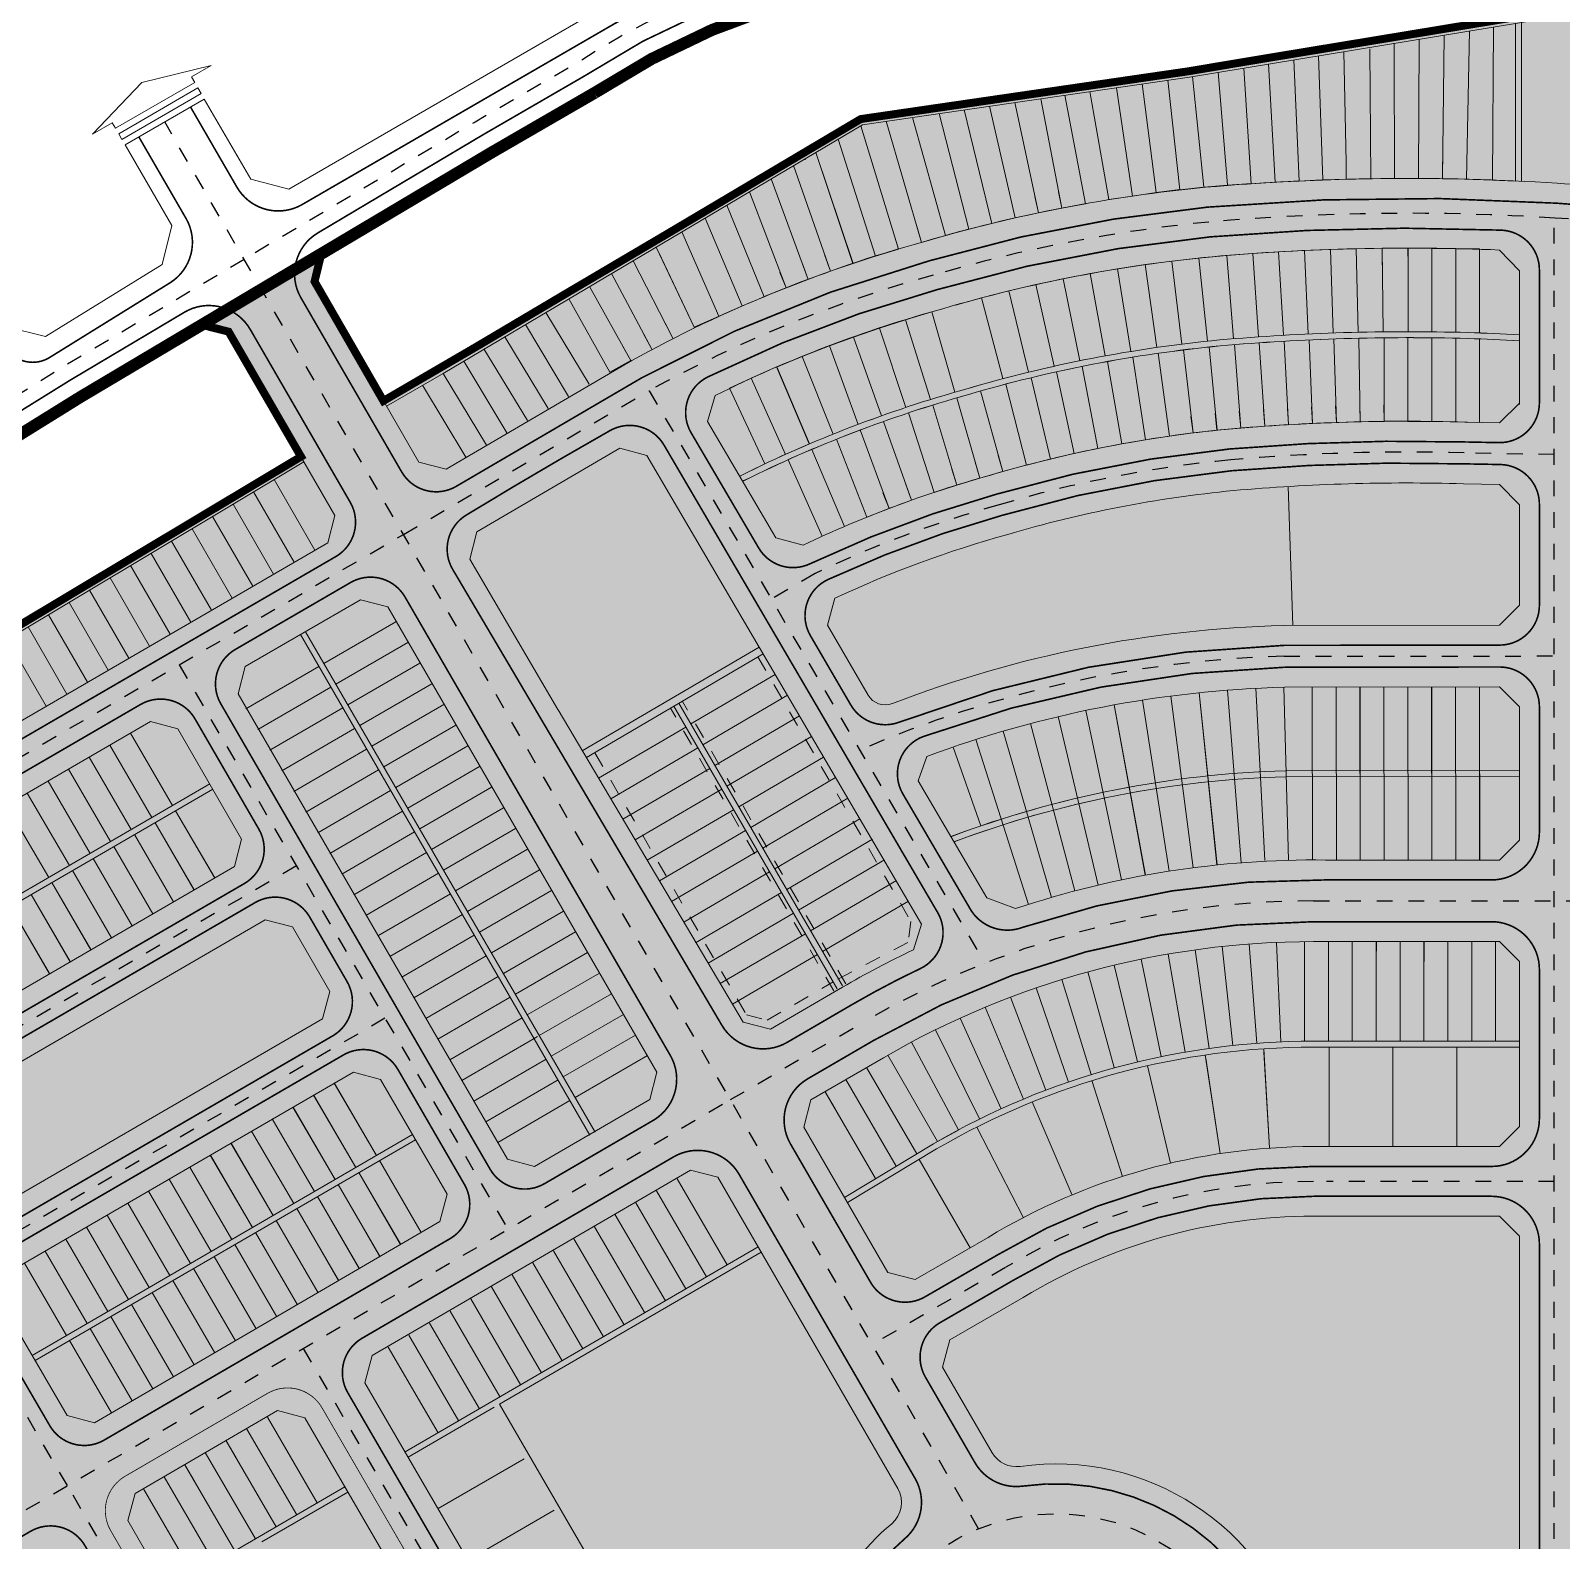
# Model space of a CAD drawing. Extents: x -2063571 to 559285, y 565862 to 1758715.
# Drawn here: x -2062800.05 to -2062790.36, y 566295.14 to 566304.7 of the extents above; entities that cross this region are included whole.
import ezdxf

# ---------------------------------------------------------------- set-up
doc = ezdxf.new("R2010")
doc.units = 0
doc.header["$MEASUREMENT"] = 0
for name, pattern in [('BORDER', [1.75, 0.5, -0.25, 0.5, -0.25, 0, -0.25]), ('DASHDOT', [1, 0.5, -0.25, 0, -0.25]), ('DASHED', [0.75, 0.5, -0.25]), ('HIDDEN', [0.375, 0.25, -0.125])]:
    doc.linetypes.add(name, pattern=pattern)
doc.layers.get('0').update_dxf_attribs({"linetype": 'CONTINUOUS'})
for name, color, linetype, lineweight in [('1-RGNC', 30, 'BORDER', 15), ('11111111111111111', 251, 'CONTINUOUS', 0), ('chi gioi dg do', 14, 'CONTINUOUS', 0), ('K-CAYXANH', 74, 'CONTINUOUS', 0), ('k-ctrinh', 7, 'CONTINUOUS', 15), ('k-duongqh', 7, 'CONTINUOUS', 0), ('k-viahe', 6, 'CONTINUOUS', 15), ('k-vienctrinh', 6, 'CONTINUOUS', 15), ('Q-DUONG', 22, 'CONTINUOUS', 0), ('Q-DUONGGT', 7, 'CONTINUOUS', 0), ('Ranh gioi GD2', 7, 'CONTINUOUS', 15)]:
    doc.layers.add(name, color=color, linetype=linetype, lineweight=lineweight)
doc.layers.add('k-timduong', color=1, linetype='DASHDOT')

# ---------------------------------------------------------------- blocks, each defined once
blk = doc.blocks.new('ãzcz')
at = {"layer": 'k-viahe', "color": 254, "ltscale": 2}
for points in [[(559671.81, 1758202.85), (559674.84, 1758197.67), (559656.72, 1758187.06)], [(559668.2, 1758200.73), (559671.81, 1758202.85)]]:
    blk.add_lwpolyline(points, dxfattribs=at)
blk = doc.blocks.new('mtd')
at = {"color": 8}
for p, q in [((-0.75, 0.28), (0, 0.5)), ((0, 0.5), (0.75, 0.28)), ((-0.75, 0.28), (-0.5, 0.28)), ((-0.5, 0.21), (-0.5, 0.28)), ((-0.5, 0.21), (0.5, 0.21)), ((0.5, 0.21), (0.5, 0.28)), ((0.5, 0.28), (0.75, 0.28)), ((-0.5, 0.14), (0.5, 0.14)), ((-0.5, 0.14), (-0.5, 0.07)), ((-0.5, 0.07), (0.5, 0.07)), ((-0.5, 0), (0.5, 0)), ((0.5, 0.14), (0.5, 0.07))]:
    blk.add_line(p, q, dxfattribs=at)
blk = doc.blocks.new('MB')
at = {"layer": 'k-ctrinh'}
h = blk.add_hatch(dxfattribs=at)
h.set_pattern_fill('ANGLE', color=256, style=0)
h.set_pattern_definition([(0, (-553863.7784, -1757083.959), (0, 6.985), [5.08, -1.905]), (90, (-553863.7784, -1757083.959), (-6.985, 4e-16), [5.08, -1.905])])
edge = h.paths.add_edge_path()
edge.add_line((1010.82, 1154.34), (1010.82, 1259.24))
edge.add_line((1010.82, 1259.24), (1041.92, 1257.54))
edge.add_line((1041.92, 1257.54), (1048.52, 1250.14))
edge.add_line((1048.52, 1250.14), (1050.22, 1281.44))
edge.add_line((1050.22, 1281.44), (1041.92, 1274.04))
edge.add_line((1041.92, 1274.04), (1018.22, 1275.34))
edge.add_line((1018.22, 1275.34), (1018.62, 1292.14))
edge.add_line((1018.62, 1292.14), (1020.02, 1303.24))
edge.add_line((1020.02, 1303.24), (993.52, 1304.74))
edge.add_line((993.52, 1304.74), (987.82, 1325.34))
edge.add_line((987.82, 1325.34), (986.22, 1335.34))
edge.add_line((986.22, 1335.34), (994.42, 1335.54))
edge.add_line((994.42, 1335.54), (1001.12, 1335.54))
edge.add_line((1001.12, 1335.54), (1005.72, 1335.34))
edge.add_line((1005.72, 1335.34), (1005.52, 1337.54))
edge.add_line((1005.52, 1337.54), (1006.42, 1355.74))
edge.add_line((1006.42, 1355.74), (1007.02, 1368.84))
edge.add_line((1007.02, 1368.84), (1027.42, 1365.94))
edge.add_line((1027.42, 1365.94), (1047.42, 1417.14))
edge.add_line((1047.42, 1417.14), (1042.02, 1420.74))
edge.add_line((1042.02, 1420.74), (1047.52, 1430.34))
edge.add_line((1047.52, 1430.34), (1039.22, 1434.84))
edge.add_line((1039.22, 1434.84), (1030.22, 1439.14))
edge.add_line((1030.22, 1439.14), (1011.32, 1447.94))
edge.add_line((1011.32, 1447.94), (998.62, 1453.84))
edge.add_line((998.62, 1453.84), (1020.42, 1501.24))
edge.add_line((1020.42, 1501.24), (1027.42, 1504.44))
edge.add_line((1027.42, 1504.44), (1002.62, 1511.34))
edge.add_line((1002.62, 1511.34), (1005.32, 1505.44))
edge.add_line((1005.32, 1505.44), (905.14, 1288.39))
edge.add_arc((897.88, 1291.73), 7.99, 260.9069, 335.3407, ccw=False)
edge.add_line((896.62, 1283.84), (741.92, 1308.94))
edge.add_line((741.92, 1308.94), (817.92, 1527.64))
edge.add_line((817.92, 1527.64), (801.42, 1532.34))
edge.add_line((801.42, 1532.34), (788.32, 1518.14))
edge.add_line((788.32, 1518.14), (765.82, 1495.84))
edge.add_line((765.82, 1495.84), (728.52, 1461.74))
edge.add_line((728.52, 1461.74), (686.82, 1426.04))
edge.add_line((686.82, 1426.04), (679.81, 1420.9))
edge.add_arc((685.24, 1412.47), 10.03, 40.9371, 122.7529, ccw=False)
edge.add_line((692.82, 1419.04), (701.32, 1409.14))
edge.add_line((701.32, 1409.14), (701.72, 1408.94))
edge.add_line((701.72, 1408.94), (702.02, 1408.74))
edge.add_line((702.02, 1408.74), (702.62, 1408.34))
edge.add_line((702.62, 1408.34), (703.32, 1408.04))
edge.add_line((703.32, 1408.04), (704.12, 1407.64))
edge.add_line((704.12, 1407.64), (704.62, 1407.54))
edge.add_line((704.62, 1407.54), (705.52, 1407.24))
edge.add_line((705.52, 1407.24), (714.12, 1404.04))
edge.add_line((714.12, 1404.04), (674.82, 1374.14))
edge.add_line((674.82, 1374.14), (621.92, 1365.44))
edge.add_line((621.92, 1365.44), (561.92, 1355.54))
edge.add_line((561.92, 1355.54), (543.42, 1352.44))
edge.add_line((543.42, 1352.44), (461.12, 1340.44))
edge.add_line((461.12, 1340.44), (412.92, 1311.84))
edge.add_line((412.92, 1311.84), (387.32, 1296.74))
edge.add_line((387.32, 1296.74), (364.72, 1283.34))
edge.add_line((364.72, 1283.34), (341.22, 1269.64))
edge.add_line((341.22, 1269.64), (323.92, 1299.64))
edge.add_line((323.92, 1299.64), (325.62, 1306.54))
edge.add_line((325.62, 1306.54), (295.62, 1288.74))
edge.add_line((295.62, 1288.74), (302.32, 1287.04))
edge.add_line((302.32, 1287.04), (320.52, 1255.64))
edge.add_line((320.52, 1255.64), (113.82, 1131.84))
edge.add_line((113.82, 1131.84), (97.22, 1160.54))
edge.add_line((97.22, 1160.54), (98.92, 1167.54))
edge.add_line((98.92, 1167.54), (76.32, 1153.54))
edge.add_line((76.32, 1153.54), (178.02, 978.34))
edge.add_line((178.02, 978.34), (183.12, 981.64))
edge.add_line((183.12, 981.64), (282.02, 811.34))
edge.add_line((282.02, 811.34), (297.95, 783.92))
edge.add_arc((427.88, 859.41), 150.27, 210.1575, 270.0166)
edge.add_line((427.92, 709.14), (429.22, 709.14))
edge.add_line((429.22, 709.14), (495.72, 709.14))
edge.add_line((495.72, 709.14), (687.62, 709.14))
edge.add_line((687.62, 709.14), (687.62, 725.64))
edge.add_line((687.62, 725.64), (695.62, 732.14))
edge.add_line((695.62, 732.14), (695.62, 918.14))
edge.add_line((695.62, 918.14), (688.62, 925.14))
edge.add_line((688.62, 925.14), (688.62, 953.14))
edge.add_line((688.62, 953.14), (695.62, 959.14))
edge.add_line((695.62, 959.14), (695.62, 1125.84))
edge.add_line((695.62, 1125.84), (695.52, 1127.24))
edge.add_line((695.52, 1127.24), (691.32, 1132.94))
edge.add_line((691.32, 1132.94), (687.72, 1133.94))
edge.add_line((687.72, 1133.94), (687.62, 1154.34))
edge.add_line((687.62, 1154.34), (691.32, 1155.24))
edge.add_line((691.32, 1155.24), (694.72, 1158.74))
edge.add_line((694.72, 1158.74), (695.62, 1161.34))
edge.add_line((695.62, 1161.34), (713.12, 1161.34))
edge.add_line((713.12, 1161.34), (720.12, 1154.34))
edge.add_line((720.12, 1154.34), (895.82, 1154.34))
edge.add_line((895.82, 1154.34), (903.82, 1161.34))
edge.add_line((903.82, 1161.34), (918.32, 1161.34))
edge.add_line((918.32, 1161.34), (918.32, 1160.34))
edge.add_line((918.32, 1160.34), (924.32, 1154.34))
edge.add_line((924.32, 1154.34), (958.32, 1154.34))
edge.add_line((958.32, 1154.34), (966.32, 1162.34))
edge.add_line((966.32, 1162.34), (981.82, 1162.34))
edge.add_line((981.82, 1162.34), (989.82, 1154.34))
edge.add_line((989.82, 1154.34), (1010.82, 1154.34))
at = {"color": 8, "ltscale": 2}
for p, q in [((436.1, 1055.82), (370.35, 1017.64)), ((370.35, 1017.64), (422.56, 927.71))]:
    blk.add_line(p, q, dxfattribs=at)
at = {"layer": '1-RGNC', "color": 8, "linetype": 'DASHED', "lineweight": 0, "ltscale": 10, "const_width": 3, "flags": 128}
blk.add_lwpolyline([(836.36, 1557.52), (824.73, 1554.37, -0.02913), (686.86, 1426.09), (658.16, 1410.93), (628.52, 1400.56, -0.065655), (488.95, 1377.55, 0.135805), (394.2, 1346.98), (368.67, 1332.2), (265.12, 1270.63), (210.26, 1236.57, -0.000239), (210.25, 1236.56), (76.34, 1153.57), (176.88, 980.42, -0.269581), (176.86, 952.27), (118.85, 852.64), (54.36, 741.86, 0.174044), (38.06, 657.4), (76.44, 340.23), (112.05, 341.59, -0.055379), (222.68, 330.31), (297.32, 317.04), (413.16, 290.21), (598.28, 247.49, -0.103671), (682.73, 190.86, -0.002869), (724.94, 151.49, 0.015436), (772.3, 108.65), (783.87, 99.71), (796.17, 101.22), (825.68, 136.94, -0.014866), (843.98, 156.98, 0.010718), (900.88, 209.35, 0.098293), (937.95, 259.45, -0.003906), (975.06, 344.33, 0.115408), (1010.09, 487.34), (1017.86, 579.98), (1034.81, 674.38), (1039.28, 743.1), (1048.22, 1244.45, -0.007521), (1054.49, 1343.66, -0.083133), (1067.75, 1394.08), (1097.12, 1460.95, 0.274876), (1096.12, 1469.07, -0.085197), (1088.25, 1483.85, 0.250183), (1082.79, 1489.05), (836.36, 1557.52)], format="xyb", dxfattribs=at)
at = {"layer": '11111111111111111', "color": 8, "lineweight": 50}
for points in [[(341.26, 1269.65), (355.47, 1277.85), (461.1, 1340.46), (543.47, 1352.48), (674.8, 1374.15), (714.14, 1403.99)], [(113.84, 1131.87), (320.48, 1255.64)]]:
    blk.add_lwpolyline(points, dxfattribs=at)
at = {"layer": 'chi gioi dg do', "color": 8, "linetype": 'DASHED', "ltscale": 5}
for p, q in [((454.37, 1121.47), (413.35, 1192.43)), ((457.4, 1123.23), (416.34, 1194.17))]:
    blk.add_line(p, q, dxfattribs=at)
for points in [[(435.32, 1205.31), (473.75, 1138.89), (472.99, 1133.58), (455.29, 1124.32)], [(394.35, 1181.27), (432.44, 1115.44), (437.66, 1114.06), (454.23, 1123.7)]]:
    blk.add_lwpolyline(points, dxfattribs=at)
at = {"layer": 'K-CAYXANH', "color": 8}
for points in [[(547.79, 1104.5), (547.79, 1104.5), (551.39, 1080.55)], [(563.81, 1082.01), (562.42, 1106)]]:
    blk.add_lwpolyline(points, dxfattribs=at)
at = {"layer": 'k-ctrinh', "color": 8}
for p, q in [((578.64, 1133.71, 0), (578.64, 1133.81)), ((590.67, 1133.71, 0), (590.67, 1133.81)), ((602.64, 1133.71, 0), (602.64, 1133.81)), ((602.64, 1133.71, 0), (602.64, 1133.81)), ((614.64, 1133.71, 0), (614.64, 1133.81)), ((462.71, 1102.13, 0), (462.6, 1102.17)), ((462.73, 1101.93, 0), (462.68, 1102.01)), ((301.75, 1008.34, 0), (301.7, 1008.43)), ((301.75, 1008.34, 0), (301.7, 1008.42)), ((291.37, 1002.31, 0), (291.32, 1002.4)), ((291.37, 1002.31, 0), (291.32, 1002.4))]:
    blk.add_line(p, q, dxfattribs=at)
at = {"layer": 'k-timduong', "color": 8, "linetype": 'DASHDOT', "ltscale": 6}
for p, q in [((490.75, 986.33), (286.28, 1339.71)), ((490.75, 986.33), (286.28, 1339.71)), ((635.38, 785.36), (635.38, 1315.58)), ((407.98, 1272.19), (492.33, 1128.36)), ((118.3, 1103.71), (346.25, 1236.07)), ((289.92, 1203.36), (372.49, 1061.56)), ((635.38, 1073.58), (578.13, 1073.58)), ((497.53, 1051.96), (464.01, 1032.56)), ((321.04, 1031.6), (394.41, 906.33))]:
    blk.add_line(p, q, dxfattribs=at)
at = {"layer": 'k-timduong', "color": 8, "linetype": 'DASHDOT', "ltscale": 6, "flags": 128}
for points in [[(654.87, 1419.03), (654.68, 1418.92), (625.82, 1408.83, -0.06559), (488.63, 1386.24, 0.135534), (389.63, 1354.38), (364.27, 1339.7), (306.24, 1305.2)], [(306.24, 1305.2), (260.6, 1278.07), (205.67, 1243.95, -0.000239), (205.67, 1243.95), (47.33, 1145.83)]]:
    blk.add_lwpolyline(points, format="xyb", dxfattribs=at)
at = {"layer": 'k-timduong', "color": 8, "linetype": 'DASHDOT', "ltscale": 6}
for points in [[(346.25, 1236.07), (407.98, 1272.19, -0.059224), (479.36, 1301.22, -0.047728), (548.58, 1314.58, -0.038214), (635.56, 1315.57, -0.031673), (694.08, 1308.75), (705.55, 1306.99)], [(460.92, 1181.92, -0.095897), (567.47, 1205.48), (635.38, 1205.57)], [(428.39, 1094.11), (461.69, 1113.5, -0.132587), (574.9, 1144.06), (574.9, 1144.06), (705.38, 1144.06)], [(513.12, 785.36), (445.6, 785.36, -0.226897), (360.63, 835.82), (336.88, 867.68), (261.84, 997.14), (179.2, 1139.07)]]:
    blk.add_lwpolyline(points, format="xyb", dxfattribs=at)
at = {"layer": 'k-timduong', "color": 8, "ltscale": 2}
blk.add_lwpolyline([(635.38, 1256.15), (612.75, 1256.58, 0.028806), (554.07, 1254.83, 0.047865), (495.91, 1243.55, 0.043049), (449.68, 1226.29), (438.68, 1219.84)], format="xyb", dxfattribs=at)
at = {"layer": 'k-timduong', "color": 8, "linetype": 'DASHDOT', "ltscale": 6}
for points in [[(319.36, 1152.81), (208.63, 1088.52)], [(341.62, 1114.58), (230.89, 1050.29)], [(196.63, 959.16), (428.39, 1094.11)]]:
    blk.add_lwpolyline(points, dxfattribs=at)
blk.add_circle((510.11, 938.61), 51.5, dxfattribs=at)
blk.add_arc((575.02, 923.91), 149.66, 90.0439, 121.1531, dxfattribs=at)
at = {"layer": 'k-viahe', "color": 8, "ltscale": 2}
for p, q in [((619.86, 1325.11), (620.09, 1363.6)), ((625.65, 1324.85), (625.65, 1364.52)), ((627.1, 1364.76), (627.15, 1324.82)), ((512.41, 1346.43), (517.56, 1319.18)), ((461.17, 1338.76), (470.61, 1307.79)), ((449.86, 1332.05), (459.18, 1304.15)), ((449.86, 1332.05), (459.24, 1304.17)), ((444.28, 1328.75), (453.55, 1302.2)), ((444.28, 1328.75), (453.57, 1302.24)), ((438.64, 1325.4), (447.94, 1300.16)), ((438.64, 1325.4), (447.94, 1300.15)), ((619.86, 1325.11), (625.65, 1324.85)), ((619.86, 1325.11), (625.65, 1324.85)), ((442.38, 1298.03), (433.19, 1322.17)), ((431.39, 1293.5), (422.02, 1315.56)), ((436.84, 1295.79), (427.53, 1318.82)), ((416.16, 1312.08), (425.5, 1290.89)), ((416.16, 1312.08), (425.5, 1290.89)), ((409.76, 1308.29), (419.32, 1288.15)), ((403.93, 1304.83), (413.96, 1285.42)), ((398.52, 1301.62), (408.64, 1282.63)), ((626.62, 1302.22), (626.62, 1268.77)), ((626.63, 1302.22), (626.63, 1269.83)), ((392.99, 1298.35), (403.43, 1279.64)), ((387.83, 1295.29), (398.11, 1276.85)), ((376.88, 1288.8), (387.75, 1270.79)), ((382.04, 1291.86), (392.92, 1273.83)), ((329.05, 1240.83), (302.31, 1287.04)), ((371.71, 1285.74), (382.58, 1267.74)), ((466.37, 1265.9), (459.33, 1285.69)), ((466.38, 1265.9), (459.35, 1285.69)), ((616.62, 1264.19), (616.62, 1285.19)), ((366.48, 1282.72), (377.42, 1264.68)), ((460.5, 1263.75), (453.27, 1283.47)), ((460.52, 1263.75), (453.28, 1283.47)), ((361.39, 1279.62), (372.26, 1261.62)), ((448.23, 1258.82), (440.01, 1278.16)), ((448.24, 1258.83), (440.02, 1278.16)), ((351.03, 1273.56), (361.94, 1255.48)), ((356.23, 1276.56), (367.1, 1258.55)), ((442.26, 1256.21), (433.65, 1275.37)), ((468.25, 1242.63), (461.02, 1262.35)), ((468.26, 1242.63), (461.03, 1262.35)), ((473.9, 1244.71), (466.87, 1264.49)), ((473.92, 1244.7), (466.88, 1264.5)), ((451.48, 1235.69), (442.87, 1254.85)), ((457.03, 1238.12), (448.81, 1257.45)), ((457.04, 1238.12), (448.82, 1257.46)), ((313.74, 1249.86), (324, 1232.11)), ((308.59, 1246.77), (318.81, 1229.1)), ((303.44, 1243.69), (313.62, 1226.08)), ((298.3, 1240.6), (308.43, 1223.07)), ((293.15, 1237.52), (303.24, 1220.06)), ((282.85, 1231.35), (292.86, 1214.03)), ((288, 1234.44), (298.05, 1217.05)), ((277.7, 1228.27), (287.68, 1211.02)), ((272.56, 1225.19), (282.49, 1208.01)), ((267.41, 1222.1), (277.3, 1204.99)), ((257.11, 1215.94), (266.92, 1198.97)), ((262.26, 1219.02), (272.11, 1201.98)), ((251.97, 1212.85), (261.73, 1195.95)), ((394.4, 1085.96), (321.66, 1211.67)), ((326.28, 1203.67), (344.33, 1214.14)), ((246.82, 1209.77), (256.54, 1192.94)), ((393.1, 1085.21), (320.36, 1210.92)), ((329.29, 1198.48), (347.34, 1208.95)), ((435.62, 1207.79), (391.19, 1181.75)), ((332.29, 1193.29), (350.35, 1203.76)), ((436.64, 1206.07), (392.21, 1180.03)), ((306.7, 1192.31), (324.99, 1202.92)), ((439.67, 1200.89), (418.48, 1188.48)), ((309.71, 1187.12), (327.99, 1197.73)), ((335.3, 1188.09), (353.36, 1198.57)), ((550.62, 1153.06), (546.12, 1196.33)), ((550.64, 1153.06), (546.14, 1196.33)), ((556.67, 1153.61), (553.28, 1196.98)), ((556.68, 1153.61), (553.3, 1196.98)), ((562.62, 1154.22), (560.35, 1197.44)), ((562.64, 1154.22), (560.36, 1197.44)), ((568.62, 1154.23), (567.44, 1197.73)), ((568.64, 1154.23), (567.45, 1197.73)), ((574.56, 1197.74), (574.62, 1154.24)), ((574.58, 1197.74), (574.64, 1154.24)), ((580.56, 1197.71), (580.67, 1154.21)), ((580.58, 1197.75), (580.64, 1154.25)), ((586.56, 1197.76), (586.62, 1154.26)), ((586.58, 1197.75), (586.64, 1154.25)), ((592.56, 1197.77), (592.62, 1154.27)), ((592.58, 1197.76), (592.64, 1154.26)), ((598.56, 1197.77), (598.62, 1154.27)), ((598.58, 1197.77), (598.64, 1154.27)), ((604.56, 1197.78), (604.62, 1154.28)), ((604.58, 1197.78), (604.64, 1154.28)), ((610.56, 1197.79), (610.62, 1154.29)), ((610.58, 1197.79), (610.64, 1154.29)), ((616.56, 1197.8), (616.62, 1154.3)), ((616.58, 1197.8), (616.64, 1154.3)), ((312.72, 1181.93), (331, 1192.53)), ((338.3, 1182.9), (356.37, 1193.38)), ((413.21, 1194.66), (391.19, 1181.76)), ((413.21, 1194.66), (391.19, 1181.76)), ((455.23, 1121.97), (414.21, 1192.93)), ((456.53, 1122.73), (415.47, 1193.67)), ((442.7, 1195.72), (421.49, 1183.28)), ((532.63, 1150.49), (524.8, 1193.28)), ((532.64, 1150.48), (524.82, 1193.27)), ((538.63, 1151.5), (531.91, 1194.48)), ((538.64, 1151.5), (531.92, 1194.48)), ((544.63, 1152.36), (539.01, 1195.5)), ((544.64, 1152.36), (539.03, 1195.5)), ((445.73, 1190.54), (424.49, 1178.09)), ((514.9, 1146.53), (503.81, 1188.6)), ((514.92, 1146.53), (503.82, 1188.59)), ((520.75, 1148), (510.74, 1190.33)), ((520.77, 1148), (510.76, 1190.33)), ((526.63, 1149.31), (517.7, 1191.88)), ((526.64, 1149.31), (517.72, 1191.88)), ((277.71, 1186.15), (288.27, 1168)), ((277.71, 1186.15), (288.27, 1168)), ((315.73, 1176.74), (334, 1187.34)), ((341.31, 1177.71), (359.38, 1188.19)), ((417.19, 1187.72), (395.27, 1174.87)), ((448.76, 1185.36), (427.5, 1172.9)), ((503.26, 1143.14), (490.02, 1184.58)), ((503.27, 1143.14), (490.04, 1184.58)), ((509.08, 1144.91), (496.92, 1186.68)), ((272.52, 1183.14), (283.08, 1164.99)), ((272.52, 1183.14), (283.08, 1164.99)), ((318.74, 1171.55), (337.01, 1182.15)), ((344.31, 1172.51), (362.39, 1183)), ((420.2, 1182.53), (398.33, 1169.71)), ((262.11, 1177.17), (272.7, 1158.96)), ((262.11, 1177.17), (272.7, 1158.96)), ((267.33, 1180.13), (277.89, 1161.98)), ((267.33, 1180.13), (277.89, 1161.98)), ((321.76, 1166.36), (340.01, 1176.96)), ((347.32, 1167.32), (365.4, 1177.81)), ((423.2, 1177.33), (401.39, 1164.55)), ((451.8, 1180.18), (430.5, 1167.7)), ((297.58, 1173.41), (201.79, 1117.79)), ((256.96, 1174.1), (267.52, 1155.95)), ((256.96, 1174.1), (267.52, 1155.95)), ((454.83, 1175), (433.51, 1162.51)), ((298.33, 1172.11), (202.55, 1116.49)), ((298.33, 1172.11), (202.55, 1116.49)), ((251.74, 1171.13), (262.33, 1152.94)), ((251.74, 1171.13), (262.33, 1152.94)), ((324.77, 1161.17), (343.02, 1171.76)), ((350.33, 1162.13), (368.41, 1172.62)), ((426.21, 1172.14), (404.45, 1159.39)), ((457.86, 1169.83), (436.52, 1157.32)), ((246.56, 1168.12), (257.14, 1149.92)), ((246.56, 1168.12), (257.14, 1149.92)), ((289.03, 1166.7), (298.79, 1149.92)), ((289.03, 1166.7), (298.83, 1149.85)), ((327.78, 1155.98), (346.02, 1166.57)), ((353.33, 1156.94), (371.43, 1167.43)), ((429.21, 1166.95), (407.51, 1154.23)), ((283.84, 1163.69), (293.61, 1146.9)), ((283.84, 1163.69), (293.64, 1146.84)), ((330.79, 1150.79), (349.03, 1161.38)), ((356.34, 1151.74), (374.44, 1162.24)), ((432.22, 1161.75), (410.56, 1149.06)), ((460.89, 1164.65), (439.52, 1152.12)), ((273.46, 1157.67), (283.23, 1140.86)), ((273.46, 1157.67), (283.26, 1140.81)), ((278.65, 1160.68), (288.42, 1143.88)), ((278.65, 1160.68), (288.45, 1143.82)), ((464.09, 1159.57), (442.53, 1146.93)), ((268.27, 1154.65), (278.05, 1137.85)), ((268.27, 1154.65), (278.08, 1137.8)), ((333.8, 1145.6), (352.03, 1156.18)), ((359.34, 1146.55), (377.45, 1157.05)), ((435.22, 1156.56), (413.62, 1143.9)), ((467.1, 1154.38), (445.53, 1141.74)), ((263.08, 1151.64), (272.86, 1134.83)), ((263.08, 1151.64), (272.89, 1134.79)), ((336.81, 1140.41), (355.04, 1150.99)), ((362.35, 1141.36), (380.46, 1151.86)), ((438.23, 1151.37), (416.66, 1138.73)), ((257.89, 1148.63), (267.68, 1131.81)), ((257.89, 1148.63), (267.7, 1131.77)), ((365.35, 1136.16), (383.47, 1146.67)), ((441.23, 1146.17), (419.66, 1133.53)), ((470.1, 1149.19), (448.54, 1136.54)), ((247.52, 1142.6), (257.3, 1125.78)), ((247.52, 1142.6), (257.32, 1125.75)), ((252.7, 1145.62), (262.49, 1128.8)), ((252.7, 1145.62), (262.51, 1128.76)), ((339.82, 1135.22), (358.04, 1145.8)), ((473.11, 1143.99), (451.54, 1131.35)), ((342.83, 1130.03), (361.05, 1140.6)), ((368.36, 1130.97), (386.48, 1141.48)), ((444.24, 1140.98), (422.8, 1128.42)), ((345.84, 1124.84), (364.05, 1135.41)), ((371.36, 1125.78), (389.49, 1136.29)), ((447.24, 1135.79), (425.86, 1123.25)), ((374.37, 1120.58), (392.5, 1131.1)), ((542.63, 1106.05), (538.38, 1130.68)), ((548.63, 1106.98), (545.17, 1131.74)), ((554.63, 1107.73), (551.96, 1132.58)), ((560.63, 1108.27), (558.75, 1133.2)), ((566.64, 1108.63), (565.55, 1133.61)), ((572.63, 1108.81), (572.63, 1133.81)), ((578.63, 1108.81), (578.63, 1133.81)), ((584.63, 1108.81), (584.63, 1133.81)), ((590.63, 1108.81), (590.63, 1133.81)), ((596.63, 1108.81), (596.63, 1133.81)), ((602.63, 1108.81), (602.63, 1133.81)), ((608.63, 1108.81), (608.63, 1133.81)), ((614.63, 1108.81), (614.63, 1133.81)), ((620.63, 1108.81), (620.63, 1133.81)), ((348.85, 1119.65), (367.06, 1130.22)), ((450.25, 1130.59), (428.92, 1118.09)), ((530.63, 1103.57), (524.8, 1127.88)), ((536.63, 1104.91), (531.59, 1129.4)), ((351.86, 1114.46), (370.06, 1125.02)), ((377.37, 1115.39), (395.51, 1125.91)), ((519.05, 1100.41), (511.69, 1124.3)), ((524.8, 1102.17), (518.22, 1126.2)), ((354.88, 1109.28), (373.07, 1119.83)), ((380.38, 1110.2), (398.52, 1120.72)), ((507.65, 1096.49), (498.79, 1119.87)), ((513.33, 1098.54), (505.22, 1122.19)), ((383.38, 1105), (401.53, 1115.53)), ((502.02, 1094.25), (492.41, 1117.34)), ((357.89, 1104.09), (376.07, 1114.64)), ((491.01, 1089.26), (479.95, 1111.68)), ((496.43, 1091.82), (486.13, 1114.57)), ((360.9, 1098.9), (379.08, 1109.44)), ((386.39, 1099.81), (404.55, 1110.34)), ((485.66, 1086.52), (473.9, 1108.58)), ((363.91, 1093.71), (382.08, 1104.25)), ((389.39, 1094.62), (407.56, 1105.16)), ((480.39, 1083.6), (467.94, 1105.28)), ((594.85, 1082.33), (594.85, 1107.31)), ((610.85, 1082.29), (610.85, 1107.31)), ((475.21, 1080.5), (462.6, 1102.17)), ((533.15, 1102.62), (538.92, 1078.17)), ((328.87, 1098.3), (339.46, 1080.08)), ((328.89, 1098.24), (339.45, 1080.08)), ((366.92, 1088.52), (385.09, 1099.06)), ((464.87, 1074.26), (452.16, 1096.09)), ((470.04, 1077.38), (457.38, 1099.13)), ((318.5, 1092.26), (329.09, 1074.06)), ((318.51, 1092.22), (329.08, 1074.05)), ((323.68, 1095.28), (334.28, 1077.07)), ((323.7, 1095.23), (334.27, 1077.06)), ((369.93, 1083.33), (388.09, 1093.86)), ((504.18, 1093.52), (514.28, 1070.13)), ((313.29, 1089.25), (323.89, 1071.04)), ((313.31, 1089.25), (323.9, 1071.04)), ((252.97, 1029.87), (348.52, 1085.35)), ((252.98, 1029.87), (348.54, 1085.35)), ((308.11, 1086.23), (318.7, 1068.02)), ((308.12, 1086.23), (318.71, 1068.03)), ((490.31, 1087.23), (502.01, 1064.44)), ((253.72, 1028.57), (349.28, 1084.05)), ((253.74, 1028.57), (349.29, 1084.05)), ((302.92, 1083.21), (313.51, 1065.01)), ((302.94, 1083.21), (313.52, 1065.02)), ((292.55, 1077.18), (303.13, 1058.99)), ((292.56, 1077.18), (303.14, 1058.99)), ((297.74, 1080.2), (308.32, 1062)), ((297.75, 1080.19), (308.33, 1062)), ((340.2, 1078.79), (350.73, 1060.7)), ((340.21, 1078.79), (350.74, 1060.7)), ((475.8, 1079.1), (488.62, 1056.88)), ((287.36, 1074.16), (297.94, 1055.97)), ((287.38, 1074.16), (297.95, 1055.98)), ((335.02, 1075.77), (345.54, 1057.68)), ((335.03, 1075.78), (345.56, 1057.68)), ((427.6, 1052.61), (415.02, 1074.22)), ((282.18, 1071.15), (292.76, 1052.96)), ((282.19, 1071.14), (292.77, 1052.97)), ((324.64, 1069.75), (335.17, 1051.65)), ((324.65, 1069.75), (335.18, 1051.64)), ((329.83, 1072.76), (340.35, 1054.66)), ((329.84, 1072.77), (340.37, 1054.66)), ((422.42, 1049.6), (409.84, 1071.2)), ((276.99, 1068.13), (287.57, 1049.95)), ((277.01, 1068.13), (287.58, 1049.95)), ((319.45, 1066.74), (329.98, 1048.63)), ((319.46, 1066.74), (330, 1048.63)), ((417.23, 1046.58), (404.65, 1068.18)), ((266.62, 1062.1), (277.19, 1043.92)), ((266.63, 1062.09), (277.2, 1043.93)), ((271.8, 1065.11), (282.38, 1046.93)), ((271.82, 1065.11), (282.39, 1046.94)), ((314.26, 1063.72), (324.8, 1045.61)), ((314.27, 1063.73), (324.81, 1045.61)), ((406.86, 1040.54), (394.28, 1062.14)), ((412.05, 1043.56), (399.47, 1065.16)), ((261.43, 1059.08), (272, 1040.91)), ((261.45, 1059.08), (272.01, 1040.92)), ((303.88, 1057.7), (314.42, 1039.58)), ((303.89, 1057.7), (314.44, 1039.58)), ((309.07, 1060.71), (319.61, 1042.6)), ((309.08, 1060.72), (319.62, 1042.59)), ((401.68, 1037.52), (389.1, 1059.13)), ((256.25, 1056.06), (266.81, 1037.9)), ((256.26, 1056.06), (266.82, 1037.9)), ((298.69, 1054.69), (309.24, 1036.56)), ((298.7, 1054.69), (309.25, 1036.56)), ((396.49, 1034.5), (383.91, 1056.11)), ((251.06, 1053.04), (261.62, 1034.88)), ((293.5, 1051.67), (304.05, 1033.55)), ((293.52, 1051.68), (304.06, 1033.54)), ((386.12, 1028.46), (373.54, 1050.07)), ((391.31, 1031.48), (378.73, 1053.09)), ((288.32, 1048.66), (298.86, 1030.53)), ((288.33, 1048.67), (298.88, 1030.53)), ((380.94, 1025.44), (368.36, 1047.05)), ((277.94, 1042.63), (288.49, 1024.49)), ((277.95, 1042.64), (288.51, 1024.49)), ((283.13, 1045.65), (293.68, 1027.51)), ((283.14, 1045.65), (293.69, 1027.51)), ((375.75, 1022.42), (363.17, 1044.03)), ((272.75, 1039.62), (283.3, 1021.48)), ((272.76, 1039.63), (283.32, 1021.47)), ((370.57, 1019.4), (357.99, 1041.01)), ((267.56, 1036.61), (278.12, 1018.46)), ((267.57, 1036.61), (278.13, 1018.46)), ((360.2, 1013.37), (347.62, 1034.97)), ((365.34, 1016.46), (352.8, 1037.99)), ((262.37, 1033.6), (272.93, 1015.44)), ((354.96, 1010.44), (342.43, 1031.95)), ((347.43, 1004.33), (369.05, 1016.89)), ((324.62, 992.83), (312.13, 1014.35)), ((314.25, 986.8), (301.68, 1008.44)), ((319.43, 989.81), (306.94, 1011.34)), ((306.94, 1011.34), (319.43, 989.81)), ((309.06, 983.79), (296.46, 1005.49)), ((354.96, 991.36), (376.58, 1003.91)), ((303.87, 980.77), (291.32, 1002.4)), ((293.5, 974.75), (280.94, 996.37)), ((286.13, 999.38), (298.68, 977.76)), ((331.54, 996.84), (287.01, 970.98)), ((362.49, 978.39), (384.11, 990.94))]:
    blk.add_line(p, q, dxfattribs=at)
at = {"layer": 'k-viahe', "color": 8}
for p, q in [((626.63, 1108.81), (574.9, 1108.81)), ((626.63, 1107.31), (574.9, 1107.31))]:
    blk.add_line(p, q, dxfattribs=at)
at = {"layer": 'k-viahe', "color": 8, "ltscale": 2}
for points in [[(342.01, 1268.35), (356.23, 1276.56), (461.61, 1339.02), (543.7, 1350.99), (675.41, 1372.73), (715.78, 1403.35)], [(613.25, 1325.34), (607.25, 1325.46), (607.68, 1361.55)], [(616.82, 1325.23), (613.3, 1325.34), (614.05, 1362.6)], [(595.25, 1325.51), (589.25, 1325.45), (589, 1358.05)], [(595.12, 1359.48), (595.14, 1357.54)], [(601.25, 1325.52), (595.25, 1325.52), (595.14, 1357.54)], [(607.25, 1325.47), (601.25, 1325.52), (601.46, 1360.53)], [(571.23, 1324.88), (565.24, 1324.57), (563.57, 1354.29)], [(577.24, 1325.14), (571.24, 1324.88), (569.97, 1355.33)], [(583.23, 1325.36), (577.24, 1325.14), (576.1, 1356.34)], [(583.08, 1329.59), (582.54, 1357.34)], [(547.28, 1323.32), (541.31, 1322.67), (538.32, 1350.21)], [(553.27, 1323.82), (547.29, 1323.3), (544.51, 1351.13)], [(559.25, 1324.24), (553.26, 1323.8), (550.95, 1352.19)], [(565.24, 1324.56), (559.25, 1324.19), (557.37, 1353.25)], [(529.41, 1321.11), (523.47, 1320.22), (518.67, 1347.34)], [(535.34, 1321.98), (529.41, 1321.1), (525.38, 1348.32)], [(541.3, 1322.72), (535.34, 1321.98), (531.82, 1349.26)], [(276.32, 1333.95), (296.23, 1345.47)], [(499.91, 1315.63), (494.08, 1314.24), (487.13, 1342.74)], [(505.77, 1316.92), (499.92, 1315.61), (493.52, 1343.67)], [(511.66, 1318.08), (505.78, 1316.89), (499.88, 1344.6)], [(517.56, 1319.18), (511.66, 1318.08), (506.36, 1345.55)], [(482.14, 1311.13), (476.37, 1309.47), (467.5, 1339.88)], [(488.26, 1312.78), (482.47, 1311.21), (474.11, 1340.84)], [(494.08, 1314.25), (488.26, 1312.77), (480.85, 1341.82)], [(470.61, 1307.79), (464.88, 1306.02), (455.5, 1335.39)], [(583.08, 1329.59), (583.1, 1325.39)], [(601.26, 1329.71), (601.25, 1325.52)], [(607.29, 1329.66), (607.25, 1325.47)], [(504.86, 1321.01), (505.77, 1316.92)], [(510.84, 1322.19), (511.66, 1318.08)], [(475.21, 1313.5), (476.38, 1309.47)], [(572.61, 1307.43), (579.11, 1307.69), (579.84, 1286.71)], [(579.11, 1307.69), (585.62, 1307.88), (586.1, 1286.89)], [(585.62, 1307.88), (592.12, 1307.99), (592.36, 1286.99)], [(592.12, 1307.99), (598.62, 1308.03), (598.62, 1287.03)], [(592.17, 1303.81), (592.12, 1307.99)], [(616.61, 1303.69), (616.61, 1307.73)], [(424.81, 1290.57), (419.32, 1288.15), (410.32, 1307.1)], [(446.47, 1304.08), (447.96, 1300.16)], [(452.14, 1306.15), (453.57, 1302.21)], [(525.61, 1302.8), (532.62, 1303.87), (535.51, 1283.07)], [(532.62, 1303.87), (539.26, 1304.76), (541.84, 1283.92)], [(539.26, 1304.76), (546.08, 1305.54), (548.27, 1284.66)], [(546.08, 1305.54), (553.09, 1306.19), (554.8, 1285.26)], [(553.09, 1306.19), (559.6, 1306.68), (561.06, 1285.73)], [(559.6, 1306.68), (566.1, 1307.09), (567.32, 1286.13)], [(566.1, 1307.09), (572.61, 1307.43), (573.58, 1286.45)], [(440.85, 1301.93), (442.41, 1298.04)], [(505.15, 1298.85), (511.97, 1300.31), (516.15, 1279.73)], [(511.97, 1300.31), (518.79, 1301.62), (522.57, 1280.96)], [(518.79, 1301.62), (525.61, 1302.8), (528.99, 1282.08)], [(491.51, 1295.53), (498.33, 1297.26), (503.3, 1276.86)], [(498.33, 1297.26), (505.15, 1298.85), (509.72, 1278.36)], [(403.34, 1279.78), (398.11, 1276.85), (387.83, 1295.29)], [(484.93, 1293.73), (491.51, 1295.53), (496.87, 1275.23)], [(411.99, 1289.14), (413.94, 1285.43)], [(465.84, 1287.94), (472.39, 1290.04), (478.63, 1269.99)], [(472.39, 1290.04), (478.98, 1292.02), (484.81, 1271.85)], [(406.63, 1286.32), (408.62, 1282.63)], [(453.27, 1283.47), (459.33, 1285.69), (466.37, 1265.91)], [(459.33, 1285.69), (465.84, 1287.94), (472.48, 1268.01)], [(610.62, 1264.39), (604.62, 1264.49), (604.62, 1285.4)], [(616.62, 1264.19), (610.62, 1264.39), (610.62, 1285.2)], [(401.3, 1283.44), (403.34, 1279.78)], [(440, 1278.15), (446.41, 1280.8), (454.24, 1261.32)], [(446.41, 1280.8), (453.27, 1283.47), (460.5, 1263.75)], [(538.62, 1260.79), (532.69, 1259.88), (529.48, 1280.63)], [(433.62, 1275.37), (440.01, 1278.16), (448.22, 1258.83)], [(520.62, 1257.67), (514.75, 1256.43), (510.35, 1276.96)], [(526.62, 1258.83), (520.73, 1257.7), (516.73, 1278.31)], [(532.62, 1259.87), (526.7, 1258.85), (523.1, 1279.54)], [(428.2, 1272.84), (433.64, 1275.37), (442.24, 1256.22)], [(508.62, 1255), (502.8, 1253.52), (497.61, 1273.87)], [(514.62, 1256.4), (508.77, 1255.04), (503.98, 1275.48)], [(437.07, 1253.83), (428.2, 1272.84)], [(502.62, 1253.48), (496.83, 1251.89), (491.25, 1272.14)], [(610.62, 1268.58), (610.62, 1264.39)], [(616.62, 1268.39), (616.62, 1264.19)], [(114.59, 1130.57), (321.23, 1254.34)], [(546.55, 1192.16), (546.12, 1196.33)], [(525.56, 1189.15), (524.8, 1193.28)], [(491.27, 1162.88), (484.32, 1182.69)], [(578.64, 1128.81), (578.64, 1133.81)], [(590.66, 1128.81), (590.67, 1133.81)], [(602.63, 1128.81), (602.64, 1133.81)], [(602.64, 1128.81), (602.64, 1133.81)], [(614.64, 1128.81), (614.64, 1133.81)], [(379.95, 1109.97), (379.09, 1109.46)], [(465.19, 1097.69), (462.68, 1102.01)], [(454.67, 1091.77), (452.16, 1096.09)], [(485.66, 1086.48), (480.39, 1083.6)], [(304.21, 1004.1), (301.7, 1008.43)], [(304.21, 1004.1), (301.7, 1008.42)], [(293.83, 998.07), (291.32, 1002.4)]]:
    blk.add_lwpolyline(points, dxfattribs=at)
blk.add_lwpolyline([(447.23, 1330.36, -1), (447.08, 1330.36, -1)], format="xyb", close=True, dxfattribs=at)
for points in [[(421.45, 1289.03), (421.45, 1289.03, -0.041036), (476.93, 1309.63, -0.04772), (547.78, 1323.3, -0.029032), (614.89, 1325.3, -0.00358), (625.65, 1324.85, -0.00358)], [(430.75, 1250.77), (431.08, 1250.94, -0.046972), (487.55, 1272.62, -0.047793), (551.29, 1284.96, -0.028913), (613.67, 1286.82, -0.004541), (626.62, 1286.26)], [(430.77, 1250.77), (431.09, 1250.94, -0.046972), (487.56, 1272.62, -0.047793), (551.3, 1284.96, -0.028913), (613.69, 1286.82, -0.004541), (626.63, 1286.25)], [(431.51, 1249.48), (431.76, 1249.61, -0.046968), (487.96, 1271.18, -0.047797), (551.43, 1283.47, -0.028908), (613.63, 1285.32, -0.004567), (626.62, 1284.75)], [(431.52, 1249.47), (431.77, 1249.6, -0.046968), (487.98, 1271.18, -0.047797), (551.44, 1283.46, -0.028908), (613.64, 1285.32, -0.004567), (626.63, 1284.75)], [(626.62, 1176.81), (567.87, 1176.73, 0.083505), (483.78, 1160.18, 0.083505)], [(626.63, 1176.81), (567.88, 1176.73, 0.083505), (483.8, 1160.17, 0.083505)], [(626.62, 1175.31), (567.89, 1175.23, 0.083235), (484.55, 1158.86, 0.083235)], [(626.63, 1175.31), (567.91, 1175.23, 0.083235), (484.57, 1158.86, 0.083235)]]:
    blk.add_lwpolyline(points, format="xyb", dxfattribs=at)
blk.add_lwpolyline([(451.31, 1322.99), (451.31, 1322.99), (451.31, 1323)], close=True, dxfattribs=at)
at = {"layer": 'k-viahe', "color": 8}
for points in [[(574.9, 1108.81, 0.132589), (479.42, 1083.04), (457.05, 1069.54)], [(574.9, 1107.31, 0.132573), (480.19, 1081.75), (457.83, 1068.26)]]:
    blk.add_lwpolyline(points, format="xyb", dxfattribs=at)
at = {"layer": 'k-vienctrinh', "color": 8}
for p, q in [((415.06, 1074.24), (427.6, 1052.61)), ((346.68, 1005.63), (435.38, 1057.14)), ((310.68, 982.99), (332.32, 995.51))]:
    blk.add_line(p, q, dxfattribs=at)
for points in [[(551.39, 1080.55), (551.39, 1080.55), (547.67, 1105.33), (547.67, 1105.33)], [(562.36, 1106.89), (562.36, 1106.89), (563.81, 1082.01), (563.81, 1082.01)], [(562.36, 1106.89), (562.36, 1106.89), (563.81, 1082.01)], [(578.85, 1082.33), (578.85, 1082.33), (578.85, 1107.31)], [(519.23, 1098.89), (519.23, 1098.89), (526.9, 1074.83)]]:
    blk.add_lwpolyline(points, dxfattribs=at)
at = {"layer": 'Q-DUONGGT', "color": 8, "ltscale": 0.5, "const_width": 0.4}
for points in [[(685.12, 1431.08, -0.076462), (667.07, 1419.78, -0.008939), (652.31, 1414.01), (626.98, 1405.27, -0.065618), (488.77, 1382.5, 0.135649), (391.6, 1351.19), (366.17, 1336.46), (324.76, 1311.85, 0.410756), (320.51, 1295.53), (345.81, 1251.8, 0.415646), (359.52, 1248.18), (406.13, 1275.45, -0.059234), (478.33, 1304.83, -0.047715), (548.24, 1318.32, -0.03821), (635.78, 1319.32, -0.030658), (692.9, 1312.77, 0.368434), (706.33, 1320.65), (740.51, 1419.08), (764.67, 1488.63, 0.782672), (756.53, 1493.93)], [(411.1, 1388.48), (412.88, 1384.68, -0.403118), (407.53, 1368.92), (399.2, 1364.36), (320.81, 1318.97, -0.414313), (304.41, 1323.35), (292.77, 1343.47)], [(232.3, 1307.23), (246.22, 1283.31, 0.422435), (257.35, 1280.54), (287.57, 1299.28, 0.405246), (291.63, 1315.49), (279.79, 1335.95)], [(435.49, 1232.71), (418.52, 1261.64, -0.435153), (422.71, 1275.66, -0.047926), (480.38, 1297.61, -0.047742), (548.93, 1310.85, -0.032332), (622.05, 1312.54, -0.402103), (631.63, 1302.55), (631.63, 1269.16, -0.41981), (621.44, 1259.16), (612.81, 1259.33, 0.028806), (553.82, 1257.57, 0.047857), (495.16, 1246.19, 0.043124), (448.41, 1228.73, -0.389025), (435.49, 1232.71)], [(329.25, 1230.53, 0.413758), (332.88, 1244.19), (307.76, 1287.61, 0.417695), (291.24, 1291.92), (262.55, 1274.86), (207.65, 1240.77, -0.000239), (207.65, 1240.77), (159.31, 1210.81), (97.78, 1172.71, 0.405683), (93.73, 1156.49), (114.93, 1119.97, 0.414214), (131.33, 1115.62), (329.25, 1230.53)], [(398.16, 1262.19, 0.007814), (362.03, 1240.95, 0.410214), (358.62, 1227.33), (426.27, 1112.76, 0.412437), (442.64, 1108.49), (459.04, 1118.04, -0.020962), (476.11, 1127.04, 0.439684), (480.45, 1141.13), (411.72, 1258.54, 0.410163), (398.16, 1262.19)], [(631.63, 1243.66), (631.63, 1243.66, 0.408639), (621.82, 1253.66), (612.68, 1253.83, 0.028806), (554.32, 1252.1, 0.047874), (496.67, 1240.9, 0.041068), (452.92, 1224.78, 0.441488), (448.49, 1210.67), (458.65, 1193.24, 0.367535), (470.88, 1188.96, -0.085549), (567.44, 1208.23), (621.65, 1208.3, 0.413818), (631.63, 1218.3), (631.63, 1243.66)], [(408.5, 1088.61, 0.419962), (413.39, 1105.06), (346.65, 1220.38, 0.414644), (332.98, 1224.02), (304.01, 1207.2, 0.413783), (300.37, 1193.55), (368.02, 1076.64, 0.415002), (381.71, 1073.01), (408.5, 1088.61)], [(631.63, 1161.31, -0.414214), (619.63, 1149.31), (619.63, 1149.31), (577.92, 1149.31, 0.083933), (501.87, 1137.42, -0.350996), (488.95, 1141.48), (471.72, 1170.91, -0.467108), (476.9, 1185.35, -0.08166), (567.51, 1202.73), (621.62, 1202.8, -0.414609), (631.63, 1192.8), (631.63, 1161.31)], [(280.22, 1193.39), (192.99, 1142.74, 0.414572), (189.36, 1129.06), (205.47, 1101.41, 0.413855), (219.13, 1097.79), (306.29, 1148.4, 0.413783), (309.93, 1162.06), (293.9, 1189.75, 0.414644), (280.22, 1193.39)], [(495.66, 1055.2), (477.28, 1044.57, -0.414214), (463.61, 1048.21), (443.49, 1082.98, -0.413416), (447.84, 1099.36), (464.33, 1108.96, -0.132589), (574.9, 1138.81), (619.63, 1138.81, -0.414214), (631.63, 1126.81), (631.63, 1089.33, -0.414214), (619.63, 1077.33), (574.9, 1077.33, 0.136579), (495.66, 1055.2)], [(331.18, 1105.34), (244.18, 1054.82, 0.414572), (240.56, 1041.14), (257.41, 1012.2, 0.414214), (271.08, 1008.59), (357.94, 1059.17, 0.413425), (361.57, 1072.82), (344.86, 1101.7, 0.414644), (331.18, 1105.34)], [(451.11, 939.73, -0.332456), (442.18, 928.47, 0.040093), (403.87, 914.96, -0.383193), (391.15, 919.08), (332.26, 1020.51, -0.413857), (335.87, 1034.17), (414.14, 1079.74, -0.415012), (430.56, 1075.38), (474.79, 998.95, -0.363724), (472.13, 983.76, 0.215953), (451.11, 939.73)], [(631.63, 1057.83, 0.414214), (619.63, 1069.83), (574.9, 1069.83, 0.136802), (499.41, 1048.71), (481.03, 1038.07, 0.414214), (477.38, 1024.41), (489.83, 1002.9, 0.305533), (501.89, 997.03, -0.374255), (566.84, 954.81, 0.334896), (578.38, 946.1), (612.17, 946.11), (619.63, 946.11, 0.414214), (631.63, 958.11), (631.63, 1057.83)], [(327.45, 876.47), (327.45, 876.47, -0.378933), (324.83, 863.47), (291.45, 838.24, -0.450222), (276.77, 841.2), (214, 949.34, -0.41381), (218.34, 965.73), (252.57, 985.67, -0.414787), (266.26, 982.04), (327.45, 876.47)]]:
    blk.add_lwpolyline(points, format="xyb", dxfattribs=at)
at = {"layer": 'Q-DUONGGT', "color": 8, "ltscale": 0.5}
for points in [[(679.81, 1420.9, -0.372969), (692.77, 1419.02, 0.000611), (701.31, 1409.16, 0.075445), (705.55, 1407.21), (715.75, 1403.37, -0.006454), (715.82, 1403.34), (723.63, 1400.16, -0.399029), (726.47, 1393.89), (701.32, 1321.46), (694.74, 1317.52, 0.031161), (636.07, 1324.31, 0.038205), (547.78, 1323.3, 0.047698), (476.96, 1309.64, 0.059247), (403.66, 1279.8), (356.97, 1252.48), (350.15, 1254.28), (323.88, 1299.69), (325.67, 1306.57), (368.7, 1332.15), (394.23, 1346.94, -0.135807), (488.95, 1377.5, 0.065651), (628.53, 1400.51), (653.99, 1409.3, 0.008992), (669.01, 1415.17, 0.040818)], [(493.11, 1059.51), (474.77, 1048.89), (467.94, 1050.72), (446.83, 1087.2), (448.64, 1094.05), (466.84, 1104.64, -0.132589), (574.9, 1133.81), (621.63, 1133.81), (626.63, 1128.81), (626.63, 1087.33), (621.63, 1082.33), (574.9, 1082.33, 0.136501)]]:
    blk.add_lwpolyline(points, format="xyb", close=True, dxfattribs=at)
for points in [[(408.39, 1387.2), (409.74, 1384.31), (406.66, 1374.46), (317.44, 1322.8), (307.88, 1325.35), (296.23, 1345.47)], [(234.89, 1308.74), (246.87, 1288.15), (256.35, 1285.79), (285.6, 1303.95), (288.05, 1313.69), (276.32, 1333.95)], [(137.2, 1191.28), (98.91, 1167.53), (97.17, 1160.57), (120.79, 1119.9), (127.62, 1118.09), (327.23, 1233.99), (329.05, 1240.83), (302.31, 1287.04), (295.55, 1288.75), (137.2, 1191.28)], [(568.49, 1248.13), (569.66, 1213.23)]]:
    blk.add_lwpolyline(points, dxfattribs=at)
for points in [[(446.65, 1233.43), (439.78, 1235.27), (422.67, 1264.45), (424.6, 1271.02, -0.04825), (481.75, 1292.8, -0.04776), (549.38, 1305.87, -0.032234), (621.64, 1307.55), (626.63, 1302.32), (626.63, 1269.07), (621.63, 1264.16), (612.93, 1264.33, 0.028806), (553.36, 1262.55, 0.047843), (493.78, 1251, 0.04272), (446.65, 1233.43, 0.04272)], [(431.57, 1113.61), (438.44, 1111.83), (456.53, 1122.36, -0.021447), (474.38, 1131.75), (476.4, 1138.16), (407.44, 1255.94), (400.6, 1257.73), (364.71, 1236.73), (362.92, 1229.89), (385.08, 1192.08, 0.001224), (385.1, 1192.03), (431.57, 1113.61)], [(431.57, 1113.61), (438.44, 1111.83), (456.53, 1122.36, -0.021447), (474.38, 1131.75), (476.4, 1138.16), (407.44, 1255.94), (400.6, 1257.73), (364.71, 1236.73), (362.92, 1229.89), (385.08, 1192.08, 0.001224), (385.1, 1192.03), (431.57, 1113.61)], [(621.63, 1248.66), (612.56, 1248.83, 0.028806), (554.78, 1247.12, 0.04789), (498.05, 1236.1, 0.04152), (454.61, 1220.05), (452.75, 1213.31), (462.97, 1195.76, 0.367281), (469.08, 1193.62, -0.085602), (567.37, 1213.23), (621.63, 1213.3), (626.63, 1218.31), (626.63, 1243.56), (621.63, 1248.66)], [(492.8, 1144.77), (475.56, 1174.23), (477.71, 1180.32, -0.082472), (567.57, 1197.73), (621.62, 1197.8), (626.62, 1192.81), (626.62, 1159.31), (621.62, 1154.31), (577.93, 1154.31, 0.084141), (500.05, 1142.09), (492.8, 1144.77)], [(446.08, 938.81, -0.276513), (443.09, 933.87, 0.041784), (402.3, 919.74), (395.24, 921.99), (336.58, 1023.01), (338.39, 1029.85), (418.4, 1076.43), (425.22, 1074.62), (470.46, 996.44, -0.363724), (468.91, 987.58, 0.218476), (446.1, 939.22)], [(626.63, 1048.32), (626.63, 1059.83), (621.63, 1064.83), (574.9, 1064.83, 0.136892), (501.96, 1044.41), (483.54, 1033.75), (481.71, 1026.91), (494.16, 1005.41, 0.305533), (501.19, 1001.98, -0.374255), (571.65, 956.18, 0.358796), (578.38, 952.1), (612.17, 952.11), (619.63, 952.11), (626.63, 959.11), (626.63, 1048.32)], [(379.6, 914.04), (321.46, 1014.21), (314.63, 1016.01), (278.87, 995.19), (277.05, 988.35), (296.65, 954.38), (336.9, 885.09), (343.4, 883.78), (351.19, 889.67, -0.030808), (377.75, 907.26), (379.6, 914.04)]]:
    blk.add_lwpolyline(points, format="xyb", dxfattribs=at)
for points in [[(408.13, 1094.18), (409.95, 1101.02), (342.32, 1217.89), (335.49, 1219.7), (306.52, 1202.88), (304.7, 1196.04), (372.36, 1079.13), (379.18, 1077.32)], [(282.74, 1189.07), (195.49, 1138.41), (193.68, 1131.58), (209.78, 1103.93), (216.62, 1102.12), (303.78, 1152.72), (305.6, 1159.56), (289.57, 1187.26)], [(325.93, 1114.43), (327.75, 1121.27), (318.37, 1137.49), (311.54, 1139.31), (224.5, 1088.77), (222.67, 1081.92), (232.04, 1065.7), (238.87, 1063.88)], [(333.7, 1101.02), (246.74, 1050.53), (244.93, 1043.69), (261.79, 1014.75), (268.62, 1012.95), (355.42, 1063.48), (357.23, 1070.33), (340.53, 1099.2)]]:
    blk.add_lwpolyline(points, close=True, dxfattribs=at)
for points, const_width in [([(328.45, 1110.11, 0.413783), (332.09, 1123.77), (322.7, 1139.99, 0.414644), (309.02, 1143.63), (221.92, 1093.05, 0.414572), (218.3, 1079.37), (227.73, 1063.18, 0.413855), (241.39, 1059.56)], 0.4), ([(383.89, 916.61), (325.79, 1016.71, 0.414619), (312.11, 1020.33), (276.33, 999.5, 0.413086), (272.7, 985.86), (292.32, 951.86), (332.25, 883.13, 0.450119), (346.93, 880.18), (354.21, 885.68, -0.030796), (380.24, 902.93, 0.414903)], 0.2)]:
    blk.add_lwpolyline(points, format="xyb", close=True, dxfattribs=dict(at, const_width=const_width))
at = {"layer": 'Ranh gioi GD2', "color": 8, "linetype": 'HIDDEN', "ltscale": 13, "const_width": 2}
blk.add_lwpolyline([(674.82, 1374.14), (621.92, 1365.44), (561.92, 1355.54), (543.42, 1352.44), (461.12, 1340.44), (412.92, 1311.84), (387.32, 1296.74), (364.72, 1283.34), (341.22, 1269.64), (323.92, 1299.64), (325.62, 1306.54), (295.62, 1288.74), (302.32, 1287.04), (320.52, 1255.64), (113.82, 1131.84), (97.22, 1160.54), (98.92, 1167.54), (76.32, 1153.54), (178.02, 978.34), (183.12, 981.64), (282.02, 811.34), (297.95, 783.92, 0.267291), (427.92, 709.14)], format="xyb", dxfattribs=at)
at = {"layer": 'k-duongqh', "color": 8, "ltscale": 2, "xscale": 23.00000000176141, "yscale": 23.00000000176141, "zscale": 23.00000000176141, "rotation": 30.05484365399151}
blk.add_blockref('mtd', (286.28, 1339.71), dxfattribs=at)
at = {"layer": 'k-viahe', "color": 8}
for p, rotation in [((1235179.42, -1369939.63), 59.65511567015104), ((1235185.42, -1369939.72), 59.65511567015104), ((1235191.42, -1369939.75), 59.65511567015104), ((-1305083.65, 1305014.84), 242.6992151642075), ((-1287881.85, 1322011.83), 241.948418392299), ((-1274472.08, 1334956.68), 241.3697855979404), ((-1258907.1, 1349659.94), 240.7050393477446), ((-1234099.52, 1372406.51), 239.6600184093717), ((-1234093.52, 1372406.48), 239.6600184093717), ((-1406400.47, 1195001.65), 247.3439798649463), ((-1383436.3, 1221545.04), 246.2542086685372), ((-1355575.65, 1252428.32), 244.9627500254973), ((-1335028.21, 1274333.18), 244.0302601565537), ((-1320138.64, 1289767.51), 243.3644538457434), ((-1565732.25, 976667.84), 255.7435141551551), ((-1596034.4, 926253.7), 257.5698235164842), ((-1577201.52, 958013.48), 256.4233709632442)]:
    blk.add_blockref('ãzcz', p, dxfattribs=dict(at, rotation=rotation))
at = {"layer": 'k-viahe', "color": 8, "ltscale": 2}
for p, rotation in [((-1631838.63, 861515.37), 259.8669504355667), ((-1648804.06, 828533.78), 261.0185420978564)]:
    blk.add_blockref('ãzcz', p, dxfattribs=dict(at, rotation=rotation))

msp = doc.modelspace()

# ---------------------------------------------------------------- block references
at = {"layer": 'Q-DUONG', "xscale": 0.02520000000004075, "yscale": 0.02520000000004075, "zscale": 0.02520000000004075}
msp.add_blockref('MB', (-2062806.4117, 566270.358), dxfattribs=at)

doc.saveas('drawing.dxf')
